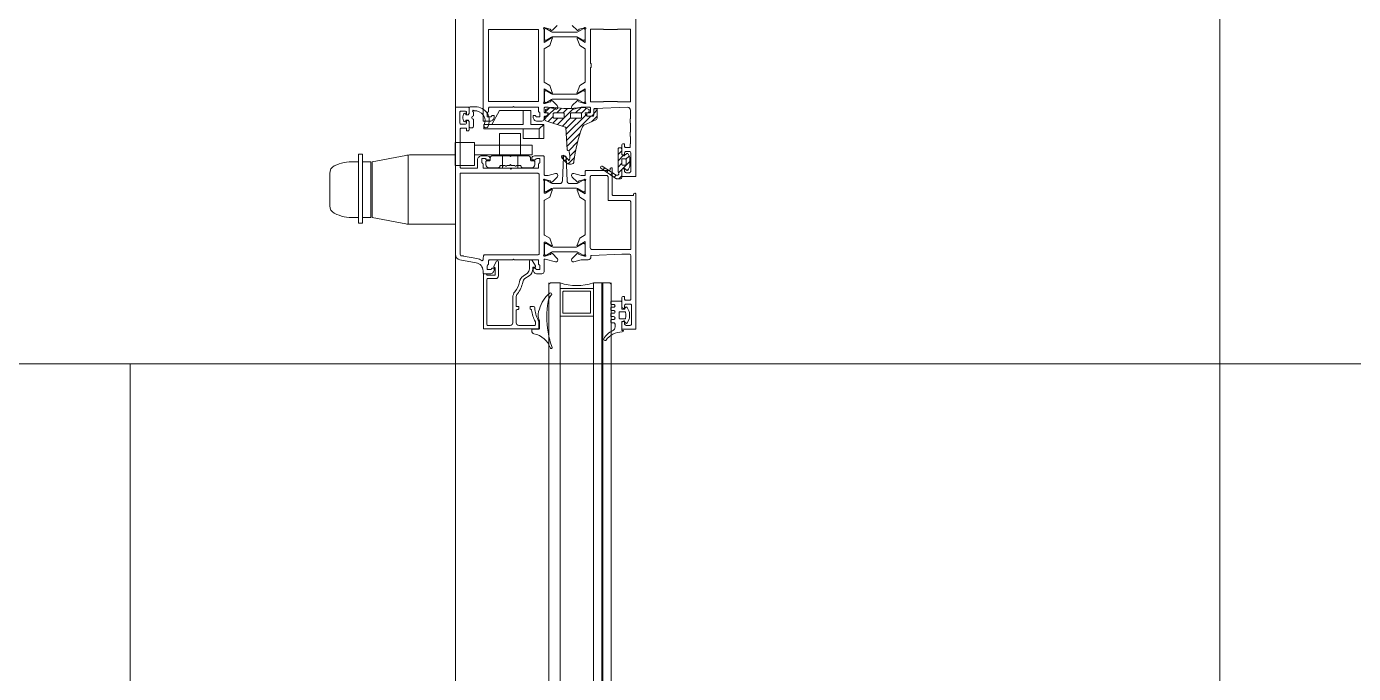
# Model space of a CAD drawing. Extents: x -9058 to 11890, y 0 to 4205.
# Drawn here: x 9834.07 to 9881.88, y 3207.97 to 3231.28 of the extents above; entities that cross this region are included whole.
import ezdxf
from ezdxf.enums import TextEntityAlignment as Align

# ---------------------------------------------------------------- set-up
doc = ezdxf.new("R2010")
doc.units = 0
doc.header["$MEASUREMENT"] = 0
doc.layers.get('0').update_dxf_attribs({"color": 9, "lineweight": 9})
doc.layers.add('M-TEFRIS2-015', color=129, linetype='Continuous', lineweight=9)
doc.layers.add('M-TEFRIS2-015 @ 20', color=129, linetype='Continuous', lineweight=9)
doc.styles.add('Arial', font='arial.ttf', dxfattribs={"height": 2.5})
doc.styles.add('MuuM_TEXT-STANDART', font='ARIALN.TTF')

# ---------------------------------------------------------------- blocks, each defined once
blk = doc.blocks.new('0a_roomno2')
for points in [[(0, -5), (30, -5)], [(18, -5), (18, -16)]]:
    blk.add_lwpolyline(points)
at = {"style": 'Arial'}
blk.add_attdef('ODANO', (0, 1.505), '', height=3, dxfattribs=at)
blk.add_attdef('MEKANADI', text='', height=3, dxfattribs=at).set_placement((0.525, -4.75), align=Align.BOTTOM_LEFT)
at = {"style": 'MuuM_TEXT-STANDART', "width": 0.6}
for tag, p in [('YER01', (15, -7)), ('TAVAN01', (20.625, -7)), ('DUVAR01', (26.25, -7)), ('YER02', (15, -10.375)), ('TAVAN02', (20.625, -10.375)), ('DUVAR02', (26.25, -10.375)), ('YER03', (15, -13.75)), ('TAVAN03', (20.625, -13.75)), ('DUVAR03', (26.25, -13.75))]:
    blk.add_attdef(tag, text='', height=2.25, dxfattribs=at).set_placement(p, align=Align.MIDDLE_CENTER)
at = {"style": 'MuuM_TEXT-STANDART'}
blk.add_attdef('M2', text='', height=2.25, dxfattribs=at).set_placement((1.3231, -7.8046), align=Align.MIDDLE_LEFT)
at = {"style": 'MuuM_TEXT-STANDART', "width": 0.6}
blk.add_attdef('TEMIZTAVANYUKSEKLIGI', text='', height=2.25, dxfattribs=at).set_placement((2.7, -13.1619), align=Align.MIDDLE_LEFT)
blk = doc.blocks.new('*U679')
at = {"layer": 'M-TEFRIS2-015 @ 20', "xscale": 20, "yscale": 20, "zscale": 20}
blk.add_blockref('0a_roomno2', (9477.804, 3319.132), dxfattribs=at)

msp = doc.modelspace()

# ---------------------------------------------------------------- hatches: boundary and pattern name
at = {"layer": 'M-TEFRIS2-015'}
h = msp.add_hatch(dxfattribs=at)
h.set_pattern_fill('ANSI31', color=256, scale=0.05, angle=-90, style=0)
h.set_pattern_definition([(225, (9604.37358, 3227.66833), (-0.1122532, 0.1122532), [])])
h.paths.add_polyline_path([(9853.362, 3226.544), (9853.543, 3226.356, 0.203536), (9853.615, 3226.326), (9853.695, 3226.326, 0.380587), (9853.795, 3226.414, -0.061836), (9854.102, 3227.671, -0.189764), (9854.151, 3227.725), (9854.579, 3227.916, 0.285747), (9854.635, 3228.006), (9854.635, 3228.296, 0.414214), (9854.615, 3228.316), (9854.525, 3228.316, 0.414214), (9854.505, 3228.296), (9854.505, 3228.081, -0.414214), (9854.47, 3228.046), (9854.28, 3228.046, -0.414214), (9854.255, 3228.071), (9854.255, 3228.151, -0.414214), (9854.28, 3228.176), (9854.315, 3228.176, 0.414214), (9854.345, 3228.206), (9854.345, 3228.272, 0.296563), (9854.333, 3228.29), (9854.198, 3228.35, 0.104779), (9854.125, 3228.366), (9854.045, 3228.366, -0.081633), (9853.065, 3228.366), (9852.985, 3228.366, 0.104779), (9852.912, 3228.35), (9852.777, 3228.29, 0.296563), (9852.765, 3228.272), (9852.765, 3228.206, 0.414214), (9852.795, 3228.176), (9852.83, 3228.176, -0.414214), (9852.855, 3228.151), (9852.855, 3228.071, -0.414214), (9852.83, 3228.046), (9852.77, 3228.046, 0.414214), (9852.745, 3228.021), (9852.745, 3227.926, 0.328426), (9852.78, 3227.878), (9853.483, 3227.66, -0.309555), (9853.5, 3227.637), (9853.555, 3226.834, 0.394287), (9853.575, 3226.816, -0.364538), (9853.624, 3226.774, -0.068684), (9853.635, 3226.474, -0.950368), (9853.595, 3226.476, 0.000002), (9853.595, 3226.476), (9853.448, 3226.627, 0.999219)])
h.paths.add_polyline_path([(9853.695, 3227.976), (9854.035, 3227.976, 0.414214), (9854.065, 3228.006), (9854.065, 3228.136, 0.414214), (9854.035, 3228.166), (9853.695, 3228.166, 0.414214), (9853.665, 3228.136), (9853.665, 3228.006, 0.414214)], flags=16)
h.paths.add_polyline_path([(9853.445, 3228.006), (9853.445, 3228.136, 0.414214), (9853.415, 3228.166), (9853.075, 3228.166, 0.414214), (9853.045, 3228.136), (9853.045, 3228.006, 0.414214), (9853.075, 3227.976), (9853.415, 3227.976, 0.414214)], flags=16)
h = msp.add_hatch(dxfattribs=at)
h.set_pattern_fill('ANSI31', color=256, scale=0.05, angle=360, style=0)
h.set_pattern_definition([(225, (9986.88754, 3045.2085), (0.1122532, -0.1122532), [])])
edge = h.paths.add_edge_path(flags=16)
edge.add_arc((9855.545, 3226.493), 0.025, 90, 180, ccw=False)
edge.add_line((9855.545, 3226.518), (9855.645, 3226.518))
edge.add_arc((9855.645, 3226.493), 0.025, 0, 90, ccw=False)
edge.add_line((9855.67, 3226.493), (9855.67, 3226.313))
edge.add_arc((9855.645, 3226.313), 0.025, -90, 0, ccw=False)
edge.add_line((9855.645, 3226.288), (9855.545, 3226.288))
edge.add_arc((9855.545, 3226.313), 0.025, 180, 270, ccw=False)
edge.add_line((9855.52, 3226.313), (9855.52, 3226.493))
edge = h.paths.add_edge_path()
edge.add_arc((9855.55, 3226.688), 0.035, 180, 270)
edge.add_line((9855.55, 3226.653), (9855.63, 3226.653))
edge.add_arc((9855.63, 3226.668), 0.015, 270, 312.1692)
edge.add_line((9855.64, 3226.657), (9855.682, 3226.697))
edge.add_arc((9855.71, 3226.668), 0.04, 27.0437, 133.6131, ccw=False)
edge.add_line((9855.745, 3226.686), (9855.791, 3226.597))
edge.add_arc((9855.635, 3226.518), 0.175, 0, 27.0437, ccw=False)
edge.add_line((9855.81, 3226.518), (9855.81, 3226.288))
edge.add_arc((9855.635, 3226.288), 0.175, -27.0437, 0, ccw=False)
edge.add_line((9855.791, 3226.208), (9855.745, 3226.12))
edge.add_arc((9855.71, 3226.138), 0.04, -133.6131, -27.0437, ccw=False)
edge.add_line((9855.682, 3226.109), (9855.64, 3226.149))
edge.add_arc((9855.63, 3226.138), 0.015, 47.8308, 90)
edge.add_line((9855.63, 3226.153), (9855.55, 3226.153))
edge.add_arc((9855.55, 3226.118), 0.035, 90, 180)
edge.add_line((9855.515, 3226.118), (9855.515, 3225.838))
edge.add_arc((9855.475, 3225.838), 0.04, -90, 0, ccw=False)
edge.add_line((9855.475, 3225.798), (9855.33, 3225.798))
edge.add_arc((9855.33, 3225.848), 0.05, -130.0348, -90, ccw=False)
edge.add_line((9855.298, 3225.81), (9854.764, 3226.182))
edge.add_arc((9854.79, 3226.213), 0.04, 56.9957, 229.9652, ccw=False)
edge.add_line((9854.812, 3226.246), (9855.317, 3225.928))
edge.add_arc((9855.349, 3225.979), 0.06, 236.9957, 416.1456)
edge.add_line((9855.383, 3226.028), (9855.383, 3226.868))
edge.add_arc((9855.423, 3226.868), 0.04, 90, 180, ccw=False)
edge.add_line((9855.423, 3226.908), (9855.475, 3226.908))
edge.add_arc((9855.475, 3226.868), 0.04, 0, 90, ccw=False)
edge.add_line((9855.515, 3226.868), (9855.515, 3226.688))

# ---------------------------------------------------------------- linework, layer by layer
for p, q in [((9851.111, 3228.255), (9850.841, 3227.755)), ((9852.071, 3228.255), (9851.111, 3228.255)), ((9851.97, 3227.755), (9851.97, 3228.255)), ((9852.242, 3228.255), (9852.071, 3228.255)), ((9852.242, 3227.755), (9852.242, 3228.255)), ((9850.549, 3227.592), (9850.549, 3227.755)), ((9851.97, 3227.755), (9850.549, 3227.755)), ((9852.706, 3227.755), (9852.242, 3227.755)), ((9852.546, 3227.592), (9852.706, 3227.755)), ((9852.706, 3227.755), (9852.706, 3227.592)), ((9850.549, 3227.592), (9852.546, 3227.592)), ((9851.965, 3227.247), (9851.965, 3227.592)), ((9852.706, 3227.247), (9851.965, 3227.247)), ((9852.546, 3227.247), (9852.546, 3227.592)), ((9852.706, 3227.592), (9852.706, 3227.247)), ((9846.027, 3226.405), (9845.884, 3226.405)), ((9846.027, 3226.405, 0), (9845.884, 3226.405, 0)), ((9846.027, 3224.198), (9846.027, 3226.676)), ((9846.027, 3224.198, 0), (9846.027, 3226.676, 0)), ((9846.177, 3226.676), (9846.177, 3224.198)), ((9846.177, 3226.676, 0), (9846.177, 3224.198, 0)), ((9846.473, 3226.405), (9846.177, 3226.405)), ((9846.473, 3226.405, 0), (9846.177, 3226.405, 0)), ((9846.473, 3224.405), (9846.473, 3226.405)), ((9846.473, 3224.405, 0), (9846.473, 3226.405, 0)), ((9846.521, 3226.405), (9847.737, 3226.639)), ((9846.521, 3224.405), (9846.521, 3226.405)), ((9847.821, 3226.651), (9847.821, 3224.159)), ((9849.521, 3226.655), (9847.907, 3226.655)), ((9844.996, 3224.819, 0), (9844.996, 3225.991, 0)), ((9846.027, 3224.405), (9845.884, 3224.405)), ((9846.027, 3224.405, 0), (9845.884, 3224.405, 0)), ((9846.473, 3224.405), (9846.177, 3224.405)), ((9846.473, 3224.405, 0), (9846.177, 3224.405, 0)), ((9846.521, 3224.405), (9847.737, 3224.171)), ((9847.907, 3224.155), (9849.521, 3224.155)), ((9852.944, 3222.048), (9852.894, 3221.998)), ((9852.894, 3222.048), (9852.894, 3176.678)), ((9852.894, 3219.273), (9852.894, 3221.998)), ((9853.294, 3222.048), (9852.944, 3222.048)), ((9853.294, 3219.273), (9853.294, 3222.048)), ((9853.294, 3222.048), (9853.294, 3176.678)), ((9855.082, 3222.048), (9854.494, 3222.048)), ((9854.494, 3219.273), (9854.494, 3222.048)), ((9854.494, 3222.048), (9854.494, 3176.678)), ((9854.794, 3219.273), (9854.794, 3222.048)), ((9854.794, 3222.048), (9854.794, 3176.678)), ((9854.832, 3219.273), (9854.832, 3222.048)), ((9854.832, 3222.048), (9854.832, 3176.678)), ((9855.082, 3222.048), (9855.132, 3221.998)), ((9855.132, 3222.048), (9855.132, 3176.678)), ((9855.132, 3219.273), (9855.132, 3221.998)), ((9852.894, 3219.273), (9852.894, 3221.542)), ((9854.494, 3221.848), (9853.294, 3221.848)), ((9854.494, 3220.848), (9853.294, 3220.848))]:
    msp.add_line(p, q, dxfattribs=at)
for points in [[(9877.058, 3299.873), (9877.058, 3159.873)], [(9849.522, 3173.05), (9849.523, 3291.808)], [(9850.217, 3227.005), (9852.283, 3227.005), (9852.283, 3226.655), (9850.217, 3226.655)]]:
    msp.add_lwpolyline(points, dxfattribs=at)
for points in [[(9853.732, 3231.317), (9853.905, 3231.146, 0.607471), (9853.965, 3231.162, -0.283637), (9853.987, 3231.185), (9854.171, 3231.234, -1.229391), (9854.201, 3231.184), (9854.201, 3230.709), (9853.935, 3230.872, 0.859449), (9853.909, 3230.842), (9854.002, 3230.597), (9854.201, 3230.475), (9854.201, 3229.271), (9854.002, 3229.15), (9853.909, 3228.905, 0.859449), (9853.935, 3228.874), (9854.201, 3229.037), (9854.201, 3228.563, -1.229391), (9854.171, 3228.512), (9853.987, 3228.562, -0.283637), (9853.965, 3228.584, 0.607471), (9853.905, 3228.6), (9853.732, 3228.429), (9853.72, 3228.411, 0.700084), (9853.795, 3228.303), (9854.056, 3228.373), (9854.361, 3228.373, -0.414214), (9854.391, 3228.343), (9854.391, 3228.203, -0.414214), (9854.361, 3228.173), (9854.211, 3228.173, 0.414214), (9854.201, 3228.163), (9854.201, 3228.153, 0.414214), (9854.301, 3228.053), (9854.391, 3228.053, 0.414214), (9854.511, 3228.173), (9854.511, 3228.294, -0.403083), (9854.54, 3228.324), (9855.728, 3228.369, -0.425337), (9855.831, 3228.269), (9855.831, 3227.95), (9855.821, 3227.95), (9855.821, 3227.8), (9855.831, 3227.8), (9855.831, 3227.47), (9855.821, 3227.47), (9855.821, 3227.32), (9855.831, 3227.32), (9855.831, 3227.053), (9855.821, 3227.053), (9855.821, 3226.923), (9855.651, 3226.923, -0.414214), (9855.621, 3226.953), (9855.621, 3227.053), (9855.571, 3227.053, 0.414214), (9855.521, 3227.003), (9855.521, 3226.693, 0.414214), (9855.591, 3226.623), (9855.611, 3226.623, 0.414214), (9855.621, 3226.633), (9855.621, 3226.733, -0.414214), (9855.671, 3226.783), (9855.791, 3226.783, -0.414214), (9855.841, 3226.733), (9855.841, 3226.063, -0.414214), (9855.791, 3226.013), (9855.671, 3226.013, -0.414214), (9855.621, 3226.063), (9855.621, 3226.163, 0.414214), (9855.611, 3226.173), (9855.591, 3226.173, 0.414214), (9855.521, 3226.103), (9855.521, 3225.883, 0.414214), (9855.531, 3225.873), (9856.011, 3225.873, 0.414214), (9856.021, 3225.883), (9856.021, 3233.863, 0.414214)], [(9852.721, 3227.953, -0.414222), (9852.641, 3227.873), (9852.471, 3227.873, -0.414214), (9852.321, 3228.023), (9852.321, 3228.063, -0.414214), (9852.331, 3228.073), (9852.392, 3228.073, -0.366034), (9852.422, 3228.048, 0.365977), (9852.451, 3228.023), (9852.541, 3228.023, 0.414214), (9852.571, 3228.053), (9852.571, 3228.163, 0.365977), (9852.546, 3228.193, -0.365977), (9852.521, 3228.222), (9852.521, 3228.343, 0.414214), (9852.491, 3228.373), (9851.651, 3228.373), (9851.621, 3228.403), (9851.591, 3228.373), (9850.751, 3228.373, 0.414214), (9850.721, 3228.343), (9850.721, 3228.222, -0.365977), (9850.696, 3228.193, 0.365977), (9850.671, 3228.163), (9850.671, 3228.053, 0.414214), (9850.701, 3228.023), (9850.791, 3228.023, 0.365977), (9850.821, 3228.048, -0.366034), (9850.85, 3228.073), (9850.911, 3228.073, -0.414214), (9850.921, 3228.063), (9850.921, 3228.023, -0.414214), (9850.771, 3227.873), (9850.531, 3227.873, -0.414214), (9850.521, 3227.883), (9850.521, 3231.863, -0.414214)], [(9853.19, 3231.317), (9853.017, 3231.146, -0.607471), (9852.957, 3231.162, 0.283637), (9852.935, 3231.185), (9852.752, 3231.234, 1.229391), (9852.721, 3231.184), (9852.721, 3230.709), (9852.986, 3230.871, -0.713664), (9853.015, 3230.847), (9852.921, 3230.597), (9852.721, 3230.475), (9852.721, 3229.271), (9852.921, 3229.15), (9853.015, 3228.9, -0.713664), (9852.986, 3228.876), (9852.721, 3229.037), (9852.721, 3228.563, 1.229391), (9852.752, 3228.512), (9852.935, 3228.562, 0.283637), (9852.957, 3228.584, -0.607471), (9853.017, 3228.6), (9853.19, 3228.429), (9853.203, 3228.411, -0.700084), (9853.127, 3228.303), (9852.867, 3228.373), (9852.751, 3228.373, 0.414214), (9852.721, 3228.343), (9852.721, 3228.203, 0.414214), (9852.751, 3228.173), (9852.861, 3228.173, -0.414214), (9852.871, 3228.163), (9852.871, 3228.153, -0.414214), (9852.771, 3228.053), (9852.751, 3228.053, 0.414214), (9852.721, 3228.023), (9852.721, 3227.953)], [(9853.065, 3228.366, 0.081633), (9854.045, 3228.366), (9854.125, 3228.366, -0.104779), (9854.198, 3228.35), (9854.333, 3228.29, -0.296563), (9854.345, 3228.272), (9854.345, 3228.206, -0.414214), (9854.315, 3228.176), (9854.28, 3228.176, 0.414214), (9854.255, 3228.151), (9854.255, 3228.071, 0.414214), (9854.28, 3228.046), (9854.47, 3228.046, 0.414214), (9854.505, 3228.081), (9854.505, 3228.296, -0.414214), (9854.525, 3228.316), (9854.615, 3228.316, -0.414214), (9854.635, 3228.296), (9854.635, 3228.006, -0.285747), (9854.579, 3227.916), (9854.151, 3227.725, 0.189764), (9854.102, 3227.671, 0.061836), (9853.795, 3226.414, -0.380587), (9853.695, 3226.326), (9853.615, 3226.326, -0.203536), (9853.543, 3226.356), (9853.362, 3226.544, -0.999219), (9853.448, 3226.627), (9853.595, 3226.476, 0.950364), (9853.635, 3226.474, 0.068684), (9853.624, 3226.774, 0.364538), (9853.575, 3226.816, -0.394287), (9853.555, 3226.834), (9853.5, 3227.637, 0.309555), (9853.483, 3227.66), (9852.78, 3227.878, -0.328426), (9852.745, 3227.926), (9852.745, 3228.021, -0.414214), (9852.77, 3228.046), (9852.83, 3228.046, 0.414214), (9852.855, 3228.071), (9852.855, 3228.151, 0.414214), (9852.83, 3228.176), (9852.795, 3228.176, -0.414214), (9852.765, 3228.206), (9852.765, 3228.272, -0.296563), (9852.777, 3228.29), (9852.912, 3228.35, -0.104779), (9852.985, 3228.366), (9853.065, 3228.366)], [(9854.399, 3222.993, -0.459137), (9854.427, 3223.029), (9855.521, 3223.083), (9855.791, 3223.083, -0.414214), (9855.841, 3223.033), (9855.841, 3221.453, -0.414214), (9855.811, 3221.423), (9855.651, 3221.423, -0.414214), (9855.621, 3221.453), (9855.621, 3221.553), (9855.571, 3221.553, 0.414214), (9855.521, 3221.503), (9855.521, 3221.193, 0.414214), (9855.591, 3221.123), (9855.611, 3221.123, 0.414214), (9855.621, 3221.133), (9855.621, 3221.233, -0.414214), (9855.671, 3221.283), (9855.821, 3221.283, -0.414214), (9855.871, 3221.233), (9855.871, 3220.563, -0.414214), (9855.821, 3220.513), (9855.671, 3220.513, -0.414214), (9855.621, 3220.563), (9855.621, 3220.663, 0.414214), (9855.611, 3220.673), (9855.591, 3220.673, 0.414214), (9855.521, 3220.603), (9855.521, 3220.383, 0.414214), (9855.531, 3220.373), (9856.011, 3220.373, 0.414214), (9856.021, 3220.383), (9856.021, 3225.248, 0.535184), (9855.987, 3225.271), (9855.943, 3225.253), (9855.943, 3225.223, -0.414214), (9855.913, 3225.193), (9855.201, 3225.193, -0.414214), (9855.171, 3225.223), (9855.171, 3226.168, 0.535184), (9855.137, 3226.191), (9855.112, 3226.181, 0.302776), (9855.093, 3226.153), (9855.093, 3226.123, -0.414214), (9855.063, 3226.093), (9854.231, 3226.093, 0.414214), (9854.201, 3226.063), (9854.201, 3225.945, -0.414214), (9854.171, 3225.915), (9854.056, 3225.915), (9853.795, 3225.984, 0.700084), (9853.72, 3225.877), (9853.732, 3225.859), (9853.905, 3225.687, 0.607471), (9853.965, 3225.703, -0.283637), (9853.987, 3225.726), (9854.171, 3225.775, -1.229391), (9854.201, 3225.725), (9854.201, 3225.251), (9853.935, 3225.413, 0.859449), (9853.909, 3225.383), (9854.002, 3225.138), (9854.201, 3225.016), (9854.201, 3223.771), (9854.002, 3223.65), (9853.909, 3223.405, 0.859449), (9853.935, 3223.374), (9854.201, 3223.537), (9854.201, 3223.063, -1.229391), (9854.171, 3223.012), (9853.987, 3223.062, -0.283637), (9853.965, 3223.084, 0.607471), (9853.905, 3223.1), (9853.732, 3222.929), (9853.72, 3222.911, 0.700084), (9853.795, 3222.803), (9854.056, 3222.873), (9854.301, 3222.873, 0.474196), (9854.399, 3222.993)], [(9855.532, 3220.282, 0.220745), (9854.938, 3219.972, -0.651907), (9854.869, 3220.028, -0.176952), (9855.185, 3220.32, 0.281357), (9855.273, 3220.463), (9855.273, 3220.544), (9855.273, 3220.558), (9855.272, 3220.565), (9855.271, 3220.572), (9855.268, 3220.58), (9855.263, 3220.587), (9855.258, 3220.593), (9855.252, 3220.598), (9855.245, 3220.602), (9855.237, 3220.605), (9855.223, 3220.608), (9855.147, 3220.608), (9855.144, 3220.608), (9855.141, 3220.609), (9855.138, 3220.61), (9855.135, 3220.611), (9855.133, 3220.613), (9855.131, 3220.616), (9855.129, 3220.619), (9855.128, 3220.622), (9855.127, 3220.628), (9855.127, 3220.708), (9855.127, 3220.711), (9855.128, 3220.714), (9855.129, 3220.716), (9855.131, 3220.719), (9855.133, 3220.722), (9855.135, 3220.724), (9855.138, 3220.726), (9855.141, 3220.727), (9855.147, 3220.728), (9855.223, 3220.728), (9855.23, 3220.728), (9855.237, 3220.73), (9855.245, 3220.733), (9855.252, 3220.737), (9855.258, 3220.742), (9855.263, 3220.749), (9855.268, 3220.756), (9855.271, 3220.763), (9855.273, 3220.778), (9855.272, 3220.785), (9855.271, 3220.792), (9855.268, 3220.8), (9855.263, 3220.807), (9855.258, 3220.813), (9855.252, 3220.818), (9855.245, 3220.822), (9855.237, 3220.825), (9855.223, 3220.828), (9855.147, 3220.828), (9855.144, 3220.828), (9855.141, 3220.829), (9855.138, 3220.83), (9855.135, 3220.831), (9855.133, 3220.833), (9855.131, 3220.836), (9855.129, 3220.839), (9855.128, 3220.842), (9855.127, 3220.848), (9855.127, 3220.928), (9855.127, 3220.931), (9855.128, 3220.934), (9855.129, 3220.936), (9855.131, 3220.939), (9855.133, 3220.942), (9855.135, 3220.944), (9855.138, 3220.946), (9855.141, 3220.947), (9855.147, 3220.948), (9855.223, 3220.948), (9855.23, 3220.948), (9855.237, 3220.95), (9855.245, 3220.953), (9855.252, 3220.957), (9855.258, 3220.962), (9855.263, 3220.969), (9855.268, 3220.976), (9855.271, 3220.983), (9855.273, 3220.998), (9855.272, 3221.005), (9855.271, 3221.012), (9855.268, 3221.02), (9855.263, 3221.027), (9855.258, 3221.033), (9855.252, 3221.038), (9855.245, 3221.042), (9855.237, 3221.045), (9855.223, 3221.048), (9855.147, 3221.048), (9855.144, 3221.048), (9855.141, 3221.049), (9855.138, 3221.05), (9855.135, 3221.051), (9855.133, 3221.053), (9855.131, 3221.056), (9855.129, 3221.059), (9855.128, 3221.062), (9855.127, 3221.068), (9855.127, 3221.148), (9855.127, 3221.151), (9855.128, 3221.154), (9855.129, 3221.156), (9855.131, 3221.159), (9855.133, 3221.162), (9855.135, 3221.164), (9855.138, 3221.166), (9855.141, 3221.167), (9855.147, 3221.168), (9855.223, 3221.168), (9855.23, 3221.168), (9855.237, 3221.17), (9855.245, 3221.173), (9855.252, 3221.177), (9855.258, 3221.182), (9855.263, 3221.189), (9855.268, 3221.196), (9855.271, 3221.203), (9855.273, 3221.218), (9855.272, 3221.225), (9855.271, 3221.232), (9855.268, 3221.24), (9855.263, 3221.247), (9855.258, 3221.253), (9855.252, 3221.258), (9855.245, 3221.262), (9855.237, 3221.265), (9855.223, 3221.268), (9855.147, 3221.268), (9855.144, 3221.268), (9855.141, 3221.269), (9855.138, 3221.27), (9855.135, 3221.271), (9855.133, 3221.273), (9855.131, 3221.276), (9855.129, 3221.279), (9855.128, 3221.282), (9855.127, 3221.288), (9855.127, 3221.368), (9855.127, 3221.371), (9855.128, 3221.373), (9855.129, 3221.376), (9855.131, 3221.379), (9855.133, 3221.382), (9855.135, 3221.384), (9855.138, 3221.386), (9855.141, 3221.387), (9855.147, 3221.388), (9855.485, 3221.388, -0.414214), (9855.515, 3221.358), (9855.515, 3221.127, 0.414214), (9855.545, 3221.097), (9855.61, 3221.097, 0.291535), (9855.628, 3221.108), (9855.648, 3221.156, -0.613042), (9855.711, 3221.158), (9855.774, 3221.04, -0.127095), (9855.79, 3220.977), (9855.79, 3220.777, -0.127095), (9855.774, 3220.714), (9855.716, 3220.605, -0.585233), (9855.647, 3220.605), (9855.622, 3220.652, 0.167811), (9855.61, 3220.657), (9855.545, 3220.657, 0.414214), (9855.515, 3220.627), (9855.515, 3220.332), (9855.578, 3220.332, -0.394677), (9855.532, 3220.282)]]:
    msp.add_lwpolyline(points, format="xyb", dxfattribs=at)
for points in [[(9852.521, 3231.173), (9850.721, 3231.173), (9850.721, 3228.573), (9852.521, 3228.573)], [(9854.391, 3231.183), (9854.861, 3231.183), (9854.861, 3231.173), (9855.361, 3231.173), (9855.361, 3231.183), (9855.831, 3231.183), (9855.831, 3228.563), (9855.361, 3228.563), (9855.361, 3228.573), (9854.861, 3228.573), (9854.861, 3228.563), (9854.391, 3228.563), (9854.391, 3229.798), (9854.411, 3229.798), (9854.411, 3229.948), (9854.391, 3229.948)], [(9851.87, 3226.624), (9851.117, 3226.624), (9851.117, 3227.425), (9851.87, 3227.425)], [(9849.517, 3226.272), (9849.517, 3227.105), (9850.217, 3227.105), (9850.217, 3226.272)], [(9851.768, 3226.624), (9851.219, 3226.624), (9851.219, 3226.173), (9851.768, 3226.173)]]:
    msp.add_lwpolyline(points, close=True, dxfattribs=at)
for points in [[(9853.04, 3230.909, 0.131652), (9852.99, 3230.895), (9852.803, 3230.788, -0.131652), (9852.788, 3230.784), (9852.763, 3230.784, -0.414214), (9852.733, 3230.814), (9852.733, 3231.174, -0.414214), (9852.763, 3231.204), (9852.788, 3231.204, -0.131652), (9852.803, 3231.2), (9852.99, 3231.092, 0.131652), (9853.04, 3231.079), (9853.886, 3231.079, 0.131652), (9853.936, 3231.092), (9854.122, 3231.2, -0.131652), (9854.137, 3231.204), (9854.163, 3231.204, -0.414214), (9854.193, 3231.174), (9854.193, 3230.814, -0.414214), (9854.163, 3230.784), (9854.137, 3230.784, -0.131652), (9854.122, 3230.788), (9853.936, 3230.895, 0.131652), (9853.886, 3230.909)], [(9853.04, 3228.838, -0.131652), (9852.99, 3228.851), (9852.803, 3228.959, 0.131652), (9852.788, 3228.963), (9852.763, 3228.963, 0.414214), (9852.733, 3228.933), (9852.733, 3228.573, 0.414214), (9852.763, 3228.543), (9852.788, 3228.543, 0.131652), (9852.803, 3228.547), (9852.99, 3228.654, -0.131652), (9853.04, 3228.668), (9853.886, 3228.668, -0.131652), (9853.936, 3228.654), (9854.122, 3228.547, 0.131652), (9854.137, 3228.543), (9854.163, 3228.543, 0.414214), (9854.193, 3228.573), (9854.193, 3228.933, 0.414214), (9854.163, 3228.963), (9854.137, 3228.963, 0.131652), (9854.122, 3228.959), (9853.936, 3228.851, -0.131652), (9853.886, 3228.838)], [(9852.521, 3222.722, 0.365977), (9852.546, 3222.693, -0.365977), (9852.571, 3222.663), (9852.571, 3222.553, -0.414214), (9852.541, 3222.523), (9852.451, 3222.523, -0.365977), (9852.422, 3222.548, 0.366034), (9852.392, 3222.573), (9852.331, 3222.573, 0.414214), (9852.321, 3222.563), (9852.321, 3222.523, 0.414214), (9852.471, 3222.373), (9852.641, 3222.373, 0.414214), (9852.721, 3222.453), (9852.721, 3222.873, -0.493043), (9852.759, 3222.902), (9853.127, 3222.803, 0.700084), (9853.203, 3222.911), (9853.19, 3222.929), (9853.017, 3223.1, 0.607471), (9852.957, 3223.084, -0.283637), (9852.935, 3223.062), (9852.752, 3223.012, -1.229391), (9852.721, 3223.063), (9852.721, 3223.484, -0.585524), (9852.767, 3223.509), (9852.986, 3223.376, 0.713664), (9853.015, 3223.4), (9852.921, 3223.65), (9852.736, 3223.763, -0.261412), (9852.721, 3223.788), (9852.721, 3224.999, -0.261412), (9852.736, 3225.025), (9852.921, 3225.138), (9853.015, 3225.388, 0.713664), (9852.986, 3225.412), (9852.767, 3225.278, -0.585524), (9852.721, 3225.304), (9852.721, 3225.725, -1.229391), (9852.752, 3225.775), (9852.935, 3225.726, -0.283637), (9852.957, 3225.703, 0.607471), (9853.017, 3225.687), (9853.19, 3225.859), (9853.203, 3225.877, 0.700084), (9853.127, 3225.984), (9852.867, 3225.915), (9852.751, 3225.915, -0.414214), (9852.721, 3225.945), (9852.721, 3226.593, 0.414214), (9852.691, 3226.623), (9852.371, 3226.623, 0.414222), (9852.271, 3226.523), (9852.271, 3226.483, 0.414214), (9852.281, 3226.473), (9852.392, 3226.473, 0.366034), (9852.422, 3226.498, -0.365977), (9852.451, 3226.523), (9852.541, 3226.523, -0.414214), (9852.571, 3226.493), (9852.571, 3226.383, -0.365977), (9852.546, 3226.354, 0.365977), (9852.521, 3226.324), (9852.521, 3226.203, -0.414214), (9852.491, 3226.173), (9851.551, 3226.173), (9851.521, 3226.143), (9851.491, 3226.173), (9850.551, 3226.173, -0.414214), (9850.521, 3226.203), (9850.521, 3226.324, 0.365977), (9850.496, 3226.354, -0.365977), (9850.471, 3226.383), (9850.471, 3226.493, -0.414214), (9850.501, 3226.523), (9850.591, 3226.523, -0.365977), (9850.621, 3226.498, 0.366034), (9850.65, 3226.473), (9850.761, 3226.473, 0.414214), (9850.771, 3226.483), (9850.771, 3226.523, 0.414214), (9850.671, 3226.623), (9850.471, 3226.623, 0.414214), (9850.321, 3226.473), (9850.321, 3226.203, -0.414214), (9850.291, 3226.173), (9849.731, 3226.173, -0.414214), (9849.701, 3226.203), (9849.701, 3227.593, -0.414214), (9849.731, 3227.623), (9849.891, 3227.623, -0.414214), (9849.921, 3227.593), (9849.921, 3227.523), (9849.971, 3227.523, 0.414214), (9850.021, 3227.573), (9850.021, 3227.828, 0.414214), (9849.951, 3227.898), (9849.931, 3227.898, 0.414214), (9849.921, 3227.888), (9849.921, 3227.813, -0.414214), (9849.871, 3227.763), (9849.731, 3227.763, -0.414214), (9849.681, 3227.813), (9849.681, 3228.183, -0.414214), (9849.731, 3228.233), (9849.871, 3228.233, -0.414214), (9849.921, 3228.183), (9849.921, 3228.108, 0.414214), (9849.931, 3228.098), (9849.951, 3228.098, 0.414214), (9850.021, 3228.168), (9850.021, 3228.343, 0.414214), (9849.991, 3228.373), (9849.551, 3228.373, 0.414214), (9849.521, 3228.343), (9849.521, 3223.073, 0.363975), (9849.687, 3222.876), (9850.273, 3222.773, -0.36397), (9850.521, 3222.477), (9850.521, 3222.403, 0.414214), (9850.551, 3222.373), (9850.771, 3222.373, 0.414214), (9850.921, 3222.523), (9850.921, 3222.563, 0.414214), (9850.911, 3222.573), (9850.85, 3222.573, 0.366034), (9850.821, 3222.548, -0.365977), (9850.791, 3222.523), (9850.701, 3222.523, -0.414214), (9850.671, 3222.553), (9850.671, 3222.663, -0.365977), (9850.696, 3222.693, 0.365977), (9850.721, 3222.722), (9850.721, 3222.843, -0.414214), (9850.751, 3222.873), (9851.591, 3222.873), (9851.621, 3222.903), (9851.651, 3222.873), (9852.491, 3222.873, -0.414214), (9852.521, 3222.843)], [(9849.901, 3228.157), (9849.901, 3228.097), (9849.981, 3228.097, 0.236068), (9850.021, 3228.177), (9850.021, 3228.341, -0.414214), (9850.071, 3228.391), (9850.243, 3228.391, -0.557109), (9850.69, 3227.668, -0.284432), (9850.623, 3227.627, -0.557109), (9850.556, 3227.735, 0.59685), (9850.201, 3228.239, 2.161979), (9850.171, 3228.204), (9850.171, 3228.062, 1), (9850.171, 3227.942), (9850.171, 3227.677, -0.414214), (9850.121, 3227.627), (9850.071, 3227.627, -0.414214), (9850.021, 3227.677), (9850.021, 3227.827, 0.236068), (9849.981, 3227.907), (9849.901, 3227.907), (9849.901, 3227.847), (9849.867, 3227.847, -0.323522), (9849.82, 3227.881), (9849.789, 3227.974, -0.019238), (9849.787, 3227.982), (9849.787, 3228.022, -0.019238), (9849.789, 3228.029), (9849.82, 3228.122, -0.323522), (9849.867, 3228.157)], [(9853.077, 3227.976, -0.414214), (9853.047, 3228.006), (9853.047, 3228.136, -0.414214), (9853.077, 3228.166), (9853.417, 3228.166, -0.414214), (9853.447, 3228.136), (9853.447, 3228.006, -0.414214), (9853.417, 3227.976)], [(9853.697, 3227.976, -0.414214), (9853.667, 3228.006), (9853.667, 3228.136, -0.414214), (9853.697, 3228.166), (9854.037, 3228.166, -0.414214), (9854.067, 3228.136), (9854.067, 3228.006, -0.414214), (9854.037, 3227.976)], [(9855.515, 3226.688, 0.414214), (9855.55, 3226.653), (9855.63, 3226.653, 0.186103), (9855.64, 3226.657), (9855.682, 3226.697, -0.501687), (9855.745, 3226.686), (9855.791, 3226.597, -0.118551), (9855.81, 3226.518), (9855.81, 3226.288, -0.118551), (9855.791, 3226.208), (9855.745, 3226.12, -0.501687), (9855.682, 3226.109), (9855.64, 3226.149, 0.186103), (9855.63, 3226.153), (9855.55, 3226.153, 0.414214), (9855.515, 3226.118), (9855.515, 3225.838, -0.414214), (9855.475, 3225.798), (9855.33, 3225.798, -0.176484), (9855.298, 3225.81), (9854.764, 3226.182, -0.940455), (9854.812, 3226.246), (9855.317, 3225.928, 0.992608), (9855.383, 3226.028), (9855.383, 3226.868, -0.414214), (9855.423, 3226.908), (9855.475, 3226.908, -0.414214), (9855.515, 3226.868)], [(9851.474, 3226.274), (9851.374, 3226.274, -1), (9851.314, 3226.274), (9851.251, 3226.274), (9851.234, 3226.244), (9851.217, 3226.274), (9851.154, 3226.274, 0.414214), (9851.124, 3226.244, -0.414214), (9851.074, 3226.194), (9850.724, 3226.194, -0.414214), (9850.624, 3226.294), (9850.624, 3226.414, -0.414214), (9850.654, 3226.444), (9850.744, 3226.444, 0.414214), (9850.774, 3226.474), (9850.774, 3226.524, -0.414214), (9850.874, 3226.624), (9850.924, 3226.624), (9851.474, 3226.624), (9851.504, 3226.594), (9851.534, 3226.624), (9852.084, 3226.624), (9852.134, 3226.624, -0.414214), (9852.234, 3226.524), (9852.234, 3226.474, 0.414214), (9852.264, 3226.444), (9852.354, 3226.444, -0.414214), (9852.384, 3226.414), (9852.384, 3226.294, -0.414214), (9852.284, 3226.194), (9851.934, 3226.194, -0.414214), (9851.884, 3226.244, 0.414214), (9851.854, 3226.274), (9851.724, 3226.274, -1), (9851.664, 3226.274), (9851.534, 3226.274), (9851.504, 3226.304)], [(9853.38, 3225.719, -0.403142), (9853.28, 3225.623), (9853.04, 3225.623, -0.131652), (9852.99, 3225.637), (9852.803, 3225.744, 0.131652), (9852.788, 3225.748), (9852.763, 3225.748, 0.414214), (9852.733, 3225.718), (9852.733, 3225.358, 0.414214), (9852.763, 3225.328), (9852.788, 3225.328, 0.131652), (9852.803, 3225.332), (9852.99, 3225.44, -0.131652), (9853.04, 3225.453), (9853.886, 3225.453, -0.131652), (9853.936, 3225.44), (9854.122, 3225.332, 0.131652), (9854.137, 3225.328), (9854.163, 3225.328, 0.414214), (9854.193, 3225.358), (9854.193, 3225.718, 0.414214), (9854.163, 3225.748), (9854.137, 3225.748, 0.131652), (9854.122, 3225.744), (9853.936, 3225.637, -0.131652), (9853.886, 3225.623), (9853.645, 3225.623, -0.403142), (9853.545, 3225.719), (9853.513, 3226.575, 0.962756), (9853.413, 3226.575)], [(9855.52, 3226.493, -0.414214), (9855.545, 3226.518), (9855.645, 3226.518, -0.414214), (9855.67, 3226.493), (9855.67, 3226.313, -0.414214), (9855.645, 3226.288), (9855.545, 3226.288, -0.414214), (9855.52, 3226.313)], [(9849.701, 3223.074, 0.207097), (9849.723, 3223.023), (9849.821, 3223.023), (9849.821, 3223.005), (9850.299, 3222.92, -0.106114), (9850.474, 3222.849, 0.602221), (9850.521, 3222.874), (9850.521, 3222.923, -0.162278), (9850.541, 3222.983), (9850.541, 3223.023, -0.414214), (9850.571, 3223.053), (9852.491, 3223.053, 0.414214), (9852.541, 3223.103), (9852.541, 3225.943, 0.414214), (9852.491, 3225.993), (9849.701, 3225.993)], [(9855.021, 3225.023), (9855.021, 3225.863, 0.414214), (9854.971, 3225.913), (9854.431, 3225.913, 0.414214), (9854.381, 3225.863), (9854.381, 3223.303, 0.414214), (9854.431, 3223.253), (9855.841, 3223.253), (9855.841, 3224.963, 0.414214), (9855.791, 3225.013), (9855.031, 3225.013, -0.414214)], [(9853.936, 3223.153), (9854.122, 3223.046, 0.131652), (9854.137, 3223.042), (9854.163, 3223.042, 0.414214), (9854.193, 3223.072), (9854.193, 3223.432, 0.414214), (9854.163, 3223.462), (9854.137, 3223.462, 0.131652), (9854.122, 3223.458), (9853.936, 3223.35, -0.131652), (9853.886, 3223.337), (9853.04, 3223.337, -0.131652), (9852.99, 3223.35), (9852.803, 3223.458, 0.131652), (9852.788, 3223.462), (9852.763, 3223.462, 0.414214), (9852.733, 3223.432), (9852.733, 3223.072, 0.414214), (9852.763, 3223.042), (9852.788, 3223.042, 0.131652), (9852.803, 3223.046), (9852.99, 3223.153, -0.131652), (9853.04, 3223.167), (9853.886, 3223.167, -0.131652)], [(9851.743, 3221.191), (9851.783, 3221.191, -0.414214), (9851.813, 3221.161), (9851.813, 3221.121, -0.414214), (9851.783, 3221.091), (9851.763, 3221.091, 0.414214), (9851.713, 3221.041), (9851.713, 3220.611, 0.414214), (9851.813, 3220.511), (9852.362, 3220.511, 0.414214), (9852.412, 3220.561), (9852.412, 3220.613, 0.127567), (9852.403, 3220.647, -0.09888), (9852.269, 3221.065, 0.367727), (9852.241, 3221.091, -0.399482), (9852.213, 3221.121), (9852.213, 3221.161, -0.414214), (9852.243, 3221.191), (9852.333, 3221.191, -0.400329), (9852.383, 3221.144, 0.114933), (9852.507, 3220.707, -0.127017), (9852.532, 3220.61), (9852.532, 3220.421, -0.414214), (9852.502, 3220.391), (9850.562, 3220.391, -0.414214), (9850.532, 3220.421), (9850.532, 3222.341, -0.414214), (9850.562, 3222.371), (9850.622, 3222.371, -0.414214), (9850.652, 3222.341), (9850.652, 3222.321), (9850.952, 3222.321), (9850.952, 3222.591), (9850.917, 3222.611, -0.414214), (9850.906, 3222.652), (9851.005, 3222.823, -0.767327), (9851.072, 3222.805), (9851.072, 3222.301, -0.414214), (9850.972, 3222.201), (9850.702, 3222.201, 0.414214), (9850.652, 3222.151), (9850.652, 3220.561, 0.414214), (9850.702, 3220.511), (9851.493, 3220.511, 0.414214), (9851.593, 3220.611), (9851.593, 3221.525, -0.172094), (9851.664, 3221.726, 0.126051), (9851.83, 3222.087, -0.197455), (9851.961, 3222.292), (9852.115, 3222.4, 0.244698), (9852.192, 3222.547), (9852.192, 3222.827, -0.767327), (9852.294, 3222.854), (9852.408, 3222.656, -0.57735), (9852.382, 3222.611), (9852.312, 3222.611), (9852.312, 3222.547, -0.244698), (9852.184, 3222.302), (9852.03, 3222.199, 0.197455), (9851.948, 3222.071, -0.126051), (9851.757, 3221.656, 0.178336), (9851.713, 3221.525), (9851.713, 3221.221, 0.414214)], [(9852.523, 3220.378), (9852.303, 3220.378, 0.414214), (9852.273, 3220.348), (9852.273, 3220.31, 0.356389), (9852.353, 3220.212, -0.262181), (9852.947, 3219.698, 0.316752), (9852.975, 3219.678, 0.499585), (9853.004, 3219.716, -0.048291), (9852.862, 3220.272, -0.086497), (9852.865, 3221.371, -0.16681), (9852.977, 3221.598, 0.169383), (9852.991, 3221.619), (9852.993, 3221.632, 0.513067), (9852.927, 3221.679, 0.159858), (9852.548, 3221.104, 0.178819), (9852.53, 3220.738), (9852.54, 3220.718, -0.13005), (9852.553, 3220.669), (9852.553, 3220.408, -0.414214)], [(9854.364, 3221.748, -0.414214), (9854.394, 3221.718), (9854.394, 3220.978, -0.414214), (9854.364, 3220.948), (9853.424, 3220.948, -0.414214), (9853.394, 3220.978), (9853.394, 3221.718, -0.414214), (9853.424, 3221.748)], [(9855.656, 3220.771, -0.359904), (9855.627, 3220.747), (9855.451, 3220.747, -0.414214), (9855.421, 3220.777), (9855.421, 3220.977, -0.414214), (9855.451, 3221.007), (9855.627, 3221.007, -0.359904), (9855.656, 3220.982, -0.094739)]]:
    msp.add_lwpolyline(points, format="xyb", close=True, dxfattribs=at)
at = {"layer": 'M-TEFRIS2-015', "elevation": 0}
msp.add_lwpolyline([(9846.177, 3224.198), (9846.177, 3226.676), (9846.027, 3226.676), (9846.027, 3224.198)], close=True, dxfattribs=at)
at = {"layer": 'M-TEFRIS2-015'}
for centre, radius, start, end in [((9845.296, 3225.991, 0), 0.3, 116.7398, 180), ((9845.789, 3225.012, 0), 1.396, 86.0974, 116.7398), ((9847.907, 3225.755), 0.9, 90, 100.8855), ((9850.601, 3226.493), 0.03, 9.5941, 90), ((9845.296, 3224.819, 0), 0.3, 180, 243.2602), ((9845.789, 3225.798, 0), 1.396, 243.2602, 273.9026), ((9847.907, 3225.055), 0.9, 259.1145, 270), ((9853.894, 3223.798), 1.85, 251.0754, 288.9246)]:
    msp.add_arc(centre, radius, start, end, dxfattribs=at)

# ---------------------------------------------------------------- block references
at = {"layer": 'M-TEFRIS2-015', "color": 6}
msp.add_blockref('*U679', (0, 0), dxfattribs=at)

doc.saveas('drawing.dxf')
